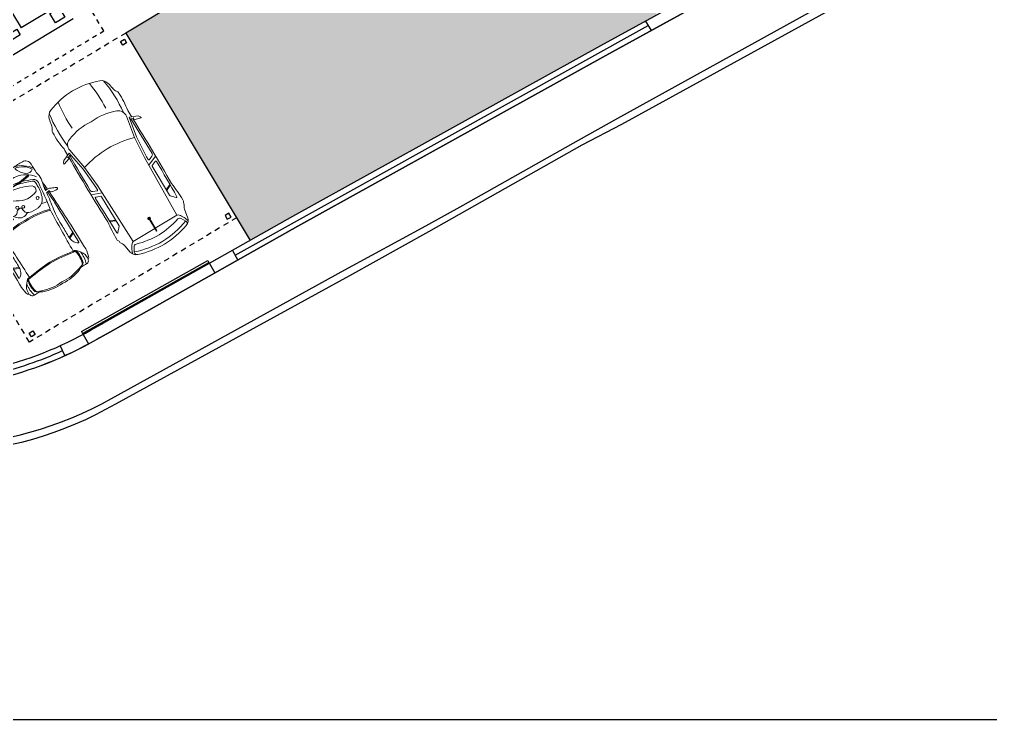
# Model space of a CAD drawing. Header units: millimetres. Extents: x 441061 to 442903, y 4515148 to 4515613.
# Drawn here: x 441629.52 to 441651.63, y 4515512.45 to 4515528.38 of the extents above; entities that cross this region are included whole.
import ezdxf

# ---------------------------------------------------------------- set-up
doc = ezdxf.new("R2010")
doc.units = ezdxf.units.MM
doc.linetypes.add('RAYITAS', pattern=[0.375, 0.25, -0.125])
doc.layers.add('01_cartela', color=6, linetype='Continuous', plot=False)
doc.layers.add('01_cesped', color=7, linetype='Continuous', true_color=0x659a66)
for name, color, linetype in [('01_mono BAJA', 2, 'Continuous'), ('01_piscinas', 254, 'Continuous'), ('01_proyección', 4, 'RAYITAS')]:
    doc.layers.add(name, color=color, linetype=linetype)
doc.layers.add('01_muebles_B', color=254, linetype='Continuous', lineweight=5)

# ---------------------------------------------------------------- blocks, each defined once
blk = doc.blocks.new('A$C6A825EFA')
at = {"layer": '01_mono BAJA', "color": 254}
for p, q in [((0, 12.5, 0), (0, 7.855, 0)), ((3.4, 8.98, 0), (0.425, 8.98, 0)), ((0.425, 7.855, 0), (0.425, 8.98, 0))]:
    blk.add_line(p, q, dxfattribs=at)
at = {"layer": '01_mono BAJA', "color": 254, "elevation": 0}
blk.add_lwpolyline([(0.3, 9.635), (0.45, 9.635), (0.45, 9.08), (0.3, 9.08)], close=True, dxfattribs=at)
at = {"layer": '01_mono BAJA', "color": 254}
blk.add_lwpolyline([(0.375, 8.005), (0.125, 8.005), (0.125, 8.255), (0.375, 8.255), (0.375, 8.005)], close=True, dxfattribs=at)
at = {"layer": '01_proyección', "color": 120, "ltscale": 0.25, "elevation": 0}
blk.add_lwpolyline([(15.7, 7.405), (16.3, 7.405), (16.3, 13.1), (-0.6, 13.1), (-0.6, 7.405), (0, 7.405)], dxfattribs=at)
blk = doc.blocks.new('A$C0D711DC8')
at = {"layer": '01_muebles_B', "color": 254}
for p, q in [((10.733, 9.894), (9.764, 9.894)), ((10.493, 9.894), (10.545, 9.776)), ((10.515, 9.894), (10.567, 9.778)), ((9.004, 9.693), (9.038, 9.48)), ((9.056, 9.495), (9.026, 9.699)), ((9.038, 9.48), (9.054, 9.218)), ((9.056, 9.218), (9.056, 9.495)), ((9.038, 8.865), (9.054, 9.127)), ((9.054, 9.218), (9.056, 9.218)), ((9.054, 9.127), (9.056, 9.127)), ((9.056, 9.127), (9.056, 8.851)), ((9.004, 8.652), (9.038, 8.865)), ((9.056, 8.851), (9.026, 8.647)), ((9.546, 8.878), (9.495, 8.871)), ((9.614, 8.734), (9.614, 8.97)), ((9.634, 8.734), (9.634, 8.97)), ((9.546, 8.827), (9.494, 8.834)), ((10.733, 8.452), (9.764, 8.452)), ((10.493, 8.452), (10.545, 8.569)), ((10.515, 8.452), (10.567, 8.567))]:
    blk.add_line(p, q, dxfattribs=at)
for centre, radius in [((9.014, 9.701), 0.0121), ((9.51, 9.635), 0.0319), ((9.514, 9.288), 0.0297), ((9.466, 9.173), 0.0297), ((9.014, 8.645), 0.0121), ((9.417, 8.691), 0.0319)]:
    blk.add_circle(centre, radius, dxfattribs=at)
for centre, radius, start, end in [((10.167, 9.714), 0.738, 149.7434, 158.9846), ((9.544, 10.069), 0.023, 23.336, 131.4157), ((8.51, 10.147), 1.058, 348.7131, 356.2571), ((8.829, 9.758), 0.121, 83.4929, 184.381), ((9.185, 9.462), 0.48, 118.4979, 171.6974), ((9.122, 5.315), 4.571, 90.9016, 93.5003), ((9.178, 9.352), 0.549, 69.8978, 103.4423), ((9.94, 2.874), 7.047, 93.9115, 95.3212), ((8.751, 3.271), 6.625, 83.7996, 84.6711), ((10.975, -10.424), 20.353, 94.2603, 94.5093), ((9.619, 9.904), 0.16, 152.3452, 197.1649), ((9.518, 9.909), 0.0131, 69.95, 178.3297), ((9.777, 9.927), 0.273, 183.7214, 196.1025), ((9.94, 2.874), 7.047, 92.7044, 93.5361), ((10.975, -10.424), 20.353, 93.4112, 94.1277), ((8.751, 3.271), 6.625, 80.1778, 83.3742), ((9.525, 9.945), 0.0232, 265.4824, 347.7447), ((10.995, -17.873), 27.82, 90.1403, 92.8584), ((10.573, 9.974), 0.192, 294.6989, 323.0283), ((10.691, 9.894), 0.0501, 315.174, 347.3096), ((10.732, 9.885), 0.00831, 343.0311, 79.2932), ((11.29, 9.332), 0.611, 121.0895, 136.7388), ((10.906, 9.364), 0.584, 69.532, 87.9675), ((11.059, 9.742), 0.141, 86.8457, 126.696), ((11.101, 8.862), 1.022, 88.2888, 91.9327), ((11.185, 9.948), 0.0842, 206.7402, 257.6517), ((11.135, 9.81), 0.0644, 351.2386, 60.1485), ((10.942, 9.629), 2.236, 176.9311, 182.7066), ((9.142, 9.497), 0.403, 119.7279, 173.0139), ((8.653, 9.896), 0.361, 284.3027, 324.7225), ((9.503, 9.367), 0.611, 128.6532, 169.9617), ((8.847, 9.764), 0.126, 322.6544, 41.1658), ((10.509, 9.106), 1.518, 154.798, 163.8884), ((9.975, 9.34), 0.903, 155.1761, 164.735), ((10.144, 9.165), 1.038, 151.121, 207.6483), ((9.226, 9.718), 0.0964, 77.7254, 158.9302), ((9.211, 9.707), 0.057, 88.7397, 167.4182), ((9.265, 9.038), 0.727, 86.5634, 94.2004), ((9.314, 9.595), 0.107, 57.3841, 137.6524), ((8.819, 3.701), 6.126, 80.3818, 85.9978), ((9.306, 9.064), 0.701, 67.8757, 89.7559), ((8.958, 9.487), 0.459, 324.9496, 25.463), ((9.473, 9.516), 0.219, 7.735, 63.719), ((9.165, 9.803), 0.511, 341.8582, 355.871), ((11.471, 9.253), 1.7, 163.325, 182.6992), ((11.496, 9.248), 1.7, 163.325, 182.5468), ((12.246, 53.159), 43.488, 266.8642, 267.4858), ((10.175, 11.66), 1.884, 261.0449, 273.0528), ((10.459, 15.409), 5.634, 268.1287, 270.8789), ((12.021, 70.959), 61.269, 268.42618, 268.89057), ((10.529, 10.11), 0.334, 272.7892, 291.8342), ((14.417, 9.048), 3.64, 169.6671, 178.0415), ((14.417, 9.048), 3.62, 169.6671, 178.0415), ((10.894, 9.715), 0.0607, 143.7564, 193.2967), ((10.991, 9.25), 0.526, 73.7001, 105.481), ((10.903, 9.711), 0.0495, 146.1855, 196.1005), ((10.991, 9.25), 0.505, 69.1925, 104.8598), ((11.01, 9.2), 0.627, 72.4585, 97.9913), ((11.113, 9.698), 0.062, 14.8998, 65.8723), ((11.473, 9.762), 0.303, 189.085, 205.7225), ((10.241, 9.772), 0.959, 355.5054, 1.6982), ((11.352, 9.713), 0.156, 186.0058, 219.1392), ((9.808, 9.261), 1.13, 166.1566, 184.4621), ((17.649, 8.764), 8.777, 175.3636, 177.3327), ((10.509, 9.106), 1.518, 165.717, 177.48), ((10.25, 9.166), 1.218, 160.2257, 168.6391), ((9.185, 9.47), 0.511, 343.3936, 8.525), ((10.256, 9.278), 1.007, 354.015, 20.5105), ((10.287, 9.262), 1.007, 354.9224, 20.5105), ((10.25, 9.166), 1.218, 171.2453, 188.5682), ((9.552, 9.202), 0.047, 86.7847, 183.1724), ((9.566, 9.362), 0.114, 263.9035, 340.5155), ((9.771, 9.295), 0.101, 164.9008, 216.3288), ((9.808, 9.085), 1.13, 175.5379, 193.8434), ((17.649, 9.581), 8.777, 182.6673, 184.6364), ((10.509, 9.239), 1.518, 182.52, 194.283), ((9.904, 8.914), 0.65, 151.4841, 196.6746), ((9.6, 9.197), 0.0954, 178.5946, 241.3055), ((9.498, 9.044), 0.0889, 349.0142, 50.9794), ((9.424, 9.265), 0.296, 301.9645, 328.2937), ((9.538, 9.188), 0.158, 330.3363, 17.3801), ((11.471, 9.093), 1.7, 177.3008, 196.675), ((11.496, 9.097), 1.7, 177.4532, 196.675), ((14.417, 9.297), 3.64, 181.9585, 190.3329), ((14.417, 9.297), 3.62, 181.9585, 190.3329), ((10.256, 9.068), 1.007, 339.4895, 5.985), ((10.287, 9.084), 1.007, 339.4895, 5.0776), ((9.503, 8.978), 0.611, 190.0383, 231.3468), ((10.25, 9.166), 1.218, 191.3609, 207.4845), ((9.528, 8.859), 0.101, 101.4545, 181.9236), ((9.525, 8.854), 0.0985, 178.6673, 249.1293), ((9.686, 8.849), 0.193, 142.3155, 213.2169), ((9.492, 9.055), 0.098, 279.5997, 343.5492), ((9.543, 8.902), 0.0241, 275.7304, 333.0283), ((9.665, 8.855), 0.106, 119.0162, 160.5033), ((9.624, 8.97), 0.0104, 0, 180), ((10.942, 8.716), 2.236, 177.2934, 183.0689), ((9.185, 8.884), 0.48, 188.3026, 241.5021), ((9.142, 8.849), 0.403, 186.9861, 240.2721), ((8.653, 8.449), 0.361, 35.2775, 75.6973), ((8.847, 8.581), 0.126, 318.8342, 37.3456), ((10.509, 9.239), 1.518, 196.1116, 205.202), ((9.25, 9.243), 0.672, 267.6901, 298.2478), ((9.346, 8.77), 0.149, 215.4424, 244.8998), ((9.507, 8.785), 0.232, 194.2372, 212.2618), ((9.285, 8.645), 0.0299, 337.3586, 32.1758), ((9.426, 8.595), 0.178, 39.093, 68.893), ((9.543, 8.803), 0.0241, 26.9717, 84.2696), ((9.665, 8.849), 0.106, 199.4967, 240.9838), ((9.532, 8.677), 0.0451, 325.113, 43.0643), ((9.161, 8.546), 0.436, 2.9924, 17.9381), ((9.624, 8.734), 0.0104, 180, 0), ((12.021, -52.613), 61.269, 91.10943, 91.57382), ((10.894, 8.63), 0.0607, 166.7033, 216.2436), ((10.903, 8.634), 0.0495, 163.8995, 213.8145), ((11.473, 8.583), 0.303, 154.2775, 170.915), ((11.352, 8.632), 0.156, 140.8608, 173.9942), ((10.241, 8.573), 0.959, 358.3018, 4.4946), ((8.829, 8.587), 0.121, 175.619, 276.5071), ((9.122, 13.031), 4.571, 266.4997, 269.0984), ((9.178, 8.993), 0.549, 256.5577, 290.1022), ((9.226, 8.628), 0.0964, 201.0698, 282.2746), ((9.215, 8.619), 0.0486, 198.7488, 279.3616), ((8.819, 14.644), 6.126, 274.0022, 279.6182), ((9.299, 8.649), 0.0212, 220.8304, 310.3789), ((9.94, 15.472), 7.047, 264.6788, 266.0885), ((8.751, 15.074), 6.625, 275.3289, 276.2004), ((10.975, 28.769), 20.353, 265.4907, 265.7397), ((9.619, 8.441), 0.16, 162.8351, 207.6548), ((9.777, 8.418), 0.273, 163.8975, 176.2786), ((10.975, 28.769), 20.353, 265.8723, 266.5888), ((8.751, 15.074), 6.625, 276.6258, 279.8222), ((12.246, -34.814), 43.488, 92.5142, 93.1358), ((10.175, 6.685), 1.884, 86.9472, 98.9551), ((10.459, 2.936), 5.634, 89.1211, 91.8713), ((10.529, 8.236), 0.334, 68.1658, 87.2108), ((10.573, 8.372), 0.192, 36.9717, 65.3011), ((10.691, 8.451), 0.0501, 12.6904, 44.826), ((10.732, 8.46), 0.00831, 280.7068, 16.9689), ((11.29, 9.013), 0.611, 223.2612, 238.9105), ((10.991, 9.095), 0.526, 254.519, 286.2999), ((10.991, 9.095), 0.505, 255.1402, 290.8075), ((11.01, 9.145), 0.627, 262.0087, 287.5415), ((11.059, 8.603), 0.141, 233.304, 273.1543), ((11.101, 9.484), 1.022, 268.0673, 271.7112), ((11.185, 8.397), 0.0842, 102.3483, 153.2598), ((11.113, 8.647), 0.062, 294.1277, 345.1002), ((11.135, 8.535), 0.0644, 299.8515, 8.7614), ((10.167, 8.631), 0.738, 201.0154, 210.2566), ((9.518, 8.436), 0.0131, 181.6703, 290.05), ((9.94, 15.472), 7.047, 266.4639, 267.2956), ((9.525, 8.401), 0.0232, 12.2553, 94.5176), ((9.544, 8.277), 0.023, 228.5843, 336.664), ((8.51, 8.199), 1.058, 3.7429, 11.2869), ((10.995, 36.219), 27.82, 267.1416, 269.8597), ((10.906, 8.982), 0.584, 272.0325, 290.468)]:
    blk.add_arc(centre, radius, start, end, dxfattribs=at)
blk = doc.blocks.new('A$C392252A0')
at = {"layer": '01_muebles_B', "color": 254}
for p, q in [((10.715, 8.129), (10.705, 8.127)), ((10.705, 8.127), (10.752, 7.979)), ((10.738, 8.124), (10.715, 8.129)), ((10.775, 8.091), (10.738, 8.124)), ((10.846, 7.92), (10.775, 8.091)), ((8.605, 7.917), (8.455, 7.893)), ((9.019, 7.811), (8.92, 7.9)), ((9.201, 7.926), (9.149, 7.807)), ((9.219, 7.928), (9.166, 7.807)), ((9.784, 7.911), (9.748, 7.818)), ((9.876, 7.976), (9.791, 7.758)), ((9.913, 7.908), (9.882, 7.828)), ((10.418, 7.844), (9.958, 7.808)), ((10.418, 7.844), (10.846, 7.92)), ((10.43, 7.798), (10.894, 7.881)), ((10.752, 7.979), (10.798, 7.995)), ((10.773, 7.987), (10.809, 7.914)), ((8.499, 7.763), (8.397, 7.82)), ((8.599, 7.726), (9.971, 7.763)), ((8.599, 7.725), (8.599, 7.201)), ((9.731, 7.807), (9.031, 7.807)), ((9.898, 7.807), (9.958, 7.808)), ((10.43, 7.798), (9.971, 7.763)), ((8.839, 7.203), (8.537, 7.2)), ((8.537, 7.2), (8.537, 7.193)), ((8.839, 7.19), (8.537, 7.193)), ((8.599, 6.669), (8.599, 7.193)), ((8.599, 6.668), (9.971, 6.631)), ((9.876, 6.418), (9.791, 6.636)), ((8.499, 6.631), (8.397, 6.573)), ((8.605, 6.476), (8.455, 6.5)), ((9.019, 6.582), (8.92, 6.494)), ((9.731, 6.587), (9.031, 6.587)), ((9.201, 6.468), (9.149, 6.587)), ((9.219, 6.466), (9.166, 6.587)), ((9.784, 6.482), (9.748, 6.576)), ((9.913, 6.486), (9.882, 6.565)), ((9.898, 6.587), (9.958, 6.585)), ((10.418, 6.55), (9.958, 6.585)), ((10.43, 6.596), (9.971, 6.631)), ((10.418, 6.55), (10.846, 6.473)), ((10.43, 6.596), (10.894, 6.512)), ((10.773, 6.407), (10.809, 6.48)), ((10.846, 6.473), (10.775, 6.303)), ((10.705, 6.267), (10.752, 6.414)), ((10.715, 6.265), (10.705, 6.267)), ((10.738, 6.27), (10.715, 6.265)), ((10.775, 6.303), (10.738, 6.27)), ((10.752, 6.414), (10.798, 6.398))]:
    blk.add_line(p, q, dxfattribs=at)
for centre, radius, start, end in [((8.474, 7.733), 0.162, 96.7804, 161.7197), ((8.295, 7.436), 0.435, 49.0196, 78.8841), ((8.586, 8.093), 0.177, 275.9895, 308.6871), ((8.751, 7.888), 0.086, 87.4739, 128.6871), ((8.808, 7.907), 0.086, 87.4739, 128.6871), ((8.809, 4.809), 3.183, 82.5975, 89.9397), ((8.929, 7.908), 0.0124, 91.7937, 220.4777), ((10.022, -29.576), 37.513, 90.3882, 91.6701), ((10.099, -28.508), 36.485, 88.9288, 91.3819), ((9.768, 7.918), 0.0177, 338.7209, 90.3882), ((9.963, 7.889), 0.0531, 90.2143, 158.7209), ((10.099, -28.508), 36.45, 88.8997, 90.2143), ((10.099, -28.508), 36.485, 88.6181, 88.8592), ((10.925, 7.707), 0.177, 21.0532, 100.1701), ((11.3, 6.178), 1.816, 87.2886, 100.1742), ((11.313, 4.914), 2.974, 81.2806, 96.1737), ((11.389, 7.907), 0.086, 51.3129, 92.5261), ((11.554, 8.112), 0.177, 231.3129, 264.0105), ((11.467, 7.285), 0.654, 72.0531, 84.0105), ((11.619, 7.711), 0.203, 22.7994, 75.9629), ((10.216, 7.155), 1.997, 161.6598, 178.7983), ((10.242, 7.158), 1.952, 160.298, 178.865), ((8.375, 7.769), 0.0561, 66.6468, 164.8738), ((10.276, 7.152), 1.836, 162.6109, 178.6018), ((8.473, 7.717), 0.0531, 342.7058, 60.706), ((8.545, 7.725), 0.0531, 0, 49.0196), ((9.031, 7.824), 0.0177, 228.3547, 270), ((9.731, 7.824), 0.0177, 270, 338.7209), ((9.897, 7.823), 0.0159, 158.7209, 271.5074), ((8.43, 7.197), 2.089, 0, 16.7318), ((9.874, 7.302), 1.304, 355.3559, 21.0532), ((10.262, 7.197), 1.654, 0, 21.006), ((11.437, 4.633), 2.974, 81.5863, 93.456), ((10.216, 7.239), 1.997, 181.2017, 198.3402), ((10.242, 7.236), 1.952, 181.135, 199.702), ((10.276, 7.242), 1.836, 181.3982, 197.3891), ((8.839, 7.197), 0.0267, 193.7603, 166.2397), ((8.839, 7.197), 0.00662, 270, 90), ((8.43, 7.197), 2.089, 343.2682, 0), ((9.874, 7.091), 1.304, 338.9468, 4.6441), ((10.262, 7.197), 1.654, 338.994, 0), ((8.473, 6.677), 0.0531, 299.294, 17.2942), ((8.545, 6.669), 0.0531, 310.9804, 0), ((11.437, 9.761), 2.974, 266.544, 278.4137), ((8.474, 6.661), 0.162, 198.2803, 263.2196), ((8.375, 6.625), 0.0561, 195.1262, 293.3532), ((8.295, 6.957), 0.435, 281.1159, 310.9804), ((8.586, 6.3), 0.177, 51.3129, 84.0105), ((8.751, 6.506), 0.086, 231.3129, 272.5261), ((8.929, 6.486), 0.0124, 139.5223, 268.2063), ((10.022, 43.97), 37.513, 268.3299, 269.6118), ((9.031, 6.569), 0.0177, 90, 131.6453), ((9.731, 6.569), 0.0177, 21.2791, 90), ((9.768, 6.476), 0.0177, 269.6118, 21.2791), ((9.897, 6.571), 0.0159, 88.4926, 201.2791), ((9.963, 6.505), 0.0531, 201.2791, 269.7857), ((10.099, 42.902), 36.45, 269.7857, 271.1003), ((10.925, 6.686), 0.177, 259.8299, 338.9468), ((11.313, 9.479), 2.974, 263.8263, 278.7194), ((11.554, 6.282), 0.177, 95.9895, 128.6871), ((11.467, 7.108), 0.654, 275.9895, 287.9469), ((11.619, 6.682), 0.203, 284.0371, 337.2006), ((8.808, 6.487), 0.086, 231.3129, 272.5261), ((8.809, 9.584), 3.183, 270.0603, 277.4025), ((10.099, 42.902), 36.485, 268.6181, 271.0712), ((10.099, 42.902), 36.485, 271.1408, 271.3819), ((11.3, 8.215), 1.816, 259.8258, 272.7114), ((11.389, 6.487), 0.086, 267.4739, 308.6871)]:
    blk.add_arc(centre, radius, start, end, dxfattribs=at)

msp = doc.modelspace()

# ---------------------------------------------------------------- hatches: boundary and pattern name
at = {"layer": '01_cesped', "true_color": 0xc1d7c2}
h = msp.add_hatch(color=9, dxfattribs=at)
h.dxf.hatch_style = 1
h.paths.add_polyline_path([(441631.939, 4515528.069), (441634.772, 4515523.35), (441644.036, 4515528.486), (441636.562, 4515540.934), (441633.488, 4515539.088), (441637.477, 4515532.444), (441635.676, 4515531.363), (441636.14, 4515530.591)])

# ---------------------------------------------------------------- linework, layer by layer
at = {"layer": '01_cartela', "color": 3, "elevation": 0}
msp.add_lwpolyline([(441584.393, 4515612.944), (441584.393, 4515512.447), (441727.37, 4515512.447), (441727.37, 4515612.944)], close=True, dxfattribs=at)
at = {"layer": '01_piscinas'}
for p, q in [((441636.14, 4515530.591), (441631.939, 4515528.069)), ((441646.457, 4515529.818), (441642.749, 4515527.778)), ((441646.586, 4515529.604), (441644.164, 4515528.272)), ((441644.164, 4515528.272), (441642.87, 4515527.56)), ((441643.772, 4515528.341), (441643.901, 4515528.127)), ((441631.939, 4515528.069), (441634.772, 4515523.35)), ((441634.428, 4515523.012, 7.721), (441643.832, 4515528.243, 838.485)), ((441642.749, 4515527.778), (441635.737, 4515523.894)), ((441642.87, 4515527.56), (441635.859, 4515523.676)), ((441635.737, 4515523.894), (441631.455, 4515521.479)), ((441635.859, 4515523.676), (441631.576, 4515521.261)), ((441634.367, 4515523.121), (441634.49, 4515522.903)), ((441630.93, 4515521.277), (441633.808, 4515522.892)), ((441630.954, 4515521.234), (441633.832, 4515522.848)), ((441633.808, 4515522.892), (441633.832, 4515522.848)), ((441633.844, 4515522.826), (441633.967, 4515522.609)), ((441631.153, 4515521.315), (441631.455, 4515521.479)), ((441630.93, 4515521.277), (441630.954, 4515521.234)), ((441630.966, 4515521.212), (441631.089, 4515520.994)), ((441631.576, 4515521.261), (441631.274, 4515521.097)), ((441630.551, 4515520.728), (441630.448, 4515520.956))]:
    msp.add_line(p, q, dxfattribs=at)
for points in [[(441675.346, 4515543.723), (441663.565, 4515537.246), (441659.587, 4515535.054), (441655.623, 4515532.816), (441651.197, 4515530.372), (441643.227, 4515525.985), (441642.32, 4515525.515), (441638.831, 4515523.545), (441637.034, 4515522.548), (441631.706, 4515519.627, -0.121125), (441627.785, 4515518.494, -0.140664), (441623.757, 4515519.254, -0.142395), (441620.042, 4515522.7), (441618.799, 4515524.807), (441616.765, 4515528.251), (441613.669, 4515533.282), (441608.932, 4515541.201), (441604.304, 4515548.867), (441603.801, 4515549.779), (441599.134, 4515557.544)], [(441601.081, 4515557.259), (441605.316, 4515550.219), (441610.102, 4515542.238), (441615.118, 4515533.848), (441618.185, 4515528.795), (441620.224, 4515525.393), (441620.979, 4515524.135, 0.146839), (441624.099, 4515520.827, 0.183488), (441628.973, 4515520.19, 0.071368), (441631.274, 4515521.097), (441631.576, 4515521.261), (441635.859, 4515523.676), (441642.87, 4515527.56), (441650.288, 4515531.641), (441658.714, 4515536.306), (441664.069, 4515539.274), (441674.592, 4515545.081)], [(441627.768, 4515518.674, 0.118442), (441631.617, 4515519.754), (441636.923, 4515522.684), (441638.769, 4515523.685), (441639.618, 4515524.155), (441642.244, 4515525.628), (441643.143, 4515526.129), (441651.125, 4515530.547), (441655.525, 4515532.968), (441656.429, 4515533.446), (441659.524, 4515535.182), (441663.528, 4515537.383), (441664.442, 4515537.896), (441675.26, 4515543.88)]]:
    msp.add_lwpolyline(points, format="xyb", dxfattribs=at)
for points in [[(441631.872, 4515527.792), (441631.82, 4515527.878), (441631.906, 4515527.93), (441631.957, 4515527.844)], [(441634.198, 4515523.917), (441634.25, 4515523.831), (441634.335, 4515523.883), (441634.284, 4515523.969)], [(441629.826, 4515521.292), (441629.877, 4515521.206), (441629.791, 4515521.155), (441629.74, 4515521.241)]]:
    msp.add_lwpolyline(points, close=True, dxfattribs=at)
for radius, end in [(8.458, 299.6948), (8.708, 299.6775), (8.583, 294.3359)]:
    msp.add_arc((441626.963, 4515528.662), radius, 283.3488, end, dxfattribs=at)
at = {"layer": '01_proyección', "color": 120, "linetype": 'RAYITAS', "ltscale": 0.5}
for p, q in [((441631.939, 4515528.069), (441627.223, 4515525.238)), ((441629.746, 4515521.037), (441627.223, 4515525.238)), ((441634.461, 4515523.868), (441629.746, 4515521.037))]:
    msp.add_line(p, q, dxfattribs=at)

# ---------------------------------------------------------------- block references
at = {"layer": '01_mono BAJA', "rotation": 120.9802402672481}
msp.add_blockref('A$C6A825EFA', (441637.477, 4515532.444, 0), dxfattribs=at)
at = {"layer": '01_piscinas', "xscale": 1.1, "yscale": 1.1, "zscale": 1.1}
for name, p, rotation in [('A$C392252A0', (441644.262, 4515519.589), 120.9802399697766), ('A$C0D711DC8', (441615.459, 4515527.829), 300.9802399697765)]:
    msp.add_blockref(name, p, dxfattribs=dict(at, rotation=rotation))

doc.saveas('drawing.dxf')
